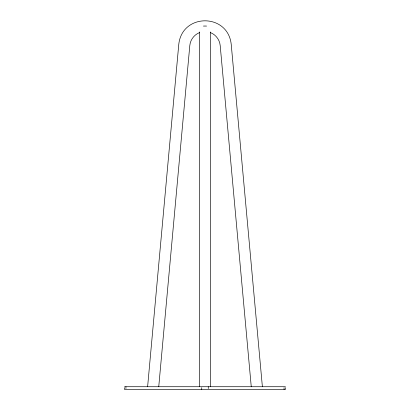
<?xml version="1.0" encoding="UTF-8"?>
<svg xmlns="http://www.w3.org/2000/svg" width="410" height="410" viewBox="0 0 410 410"><rect width="100%" height="100%" fill="white"/><g stroke="black" fill="none" stroke-linecap="round" stroke-linejoin="round"><path stroke-width="0.61" d="M147.615 386.727L178.77 44.449C181.984 12.941 228.016 12.941 231.23 44.449L262.385 386.727M158.747 386.727L189.815 45.459C190.337 39.729 194.294 34.573 199.67 32.549M124.573 386.727L285.427 386.727M210.33 32.549C215.706 34.573 219.663 39.729 220.185 45.459L251.253 386.727M285.427 387.65L285.427 389.5L124.573 389.5L124.573 387.65M284.074 387.65L284.074 389.5M210.545 31.959L210.545 386.727M208.27 386.727L208.27 388.577M201.73 387.65L201.73 389.5M199.455 31.959L199.455 386.727M125.926 386.727L125.926 388.577M203.447 26.076A5.545 0.794 0 0 1 206.553 26.076"/></g></svg>
